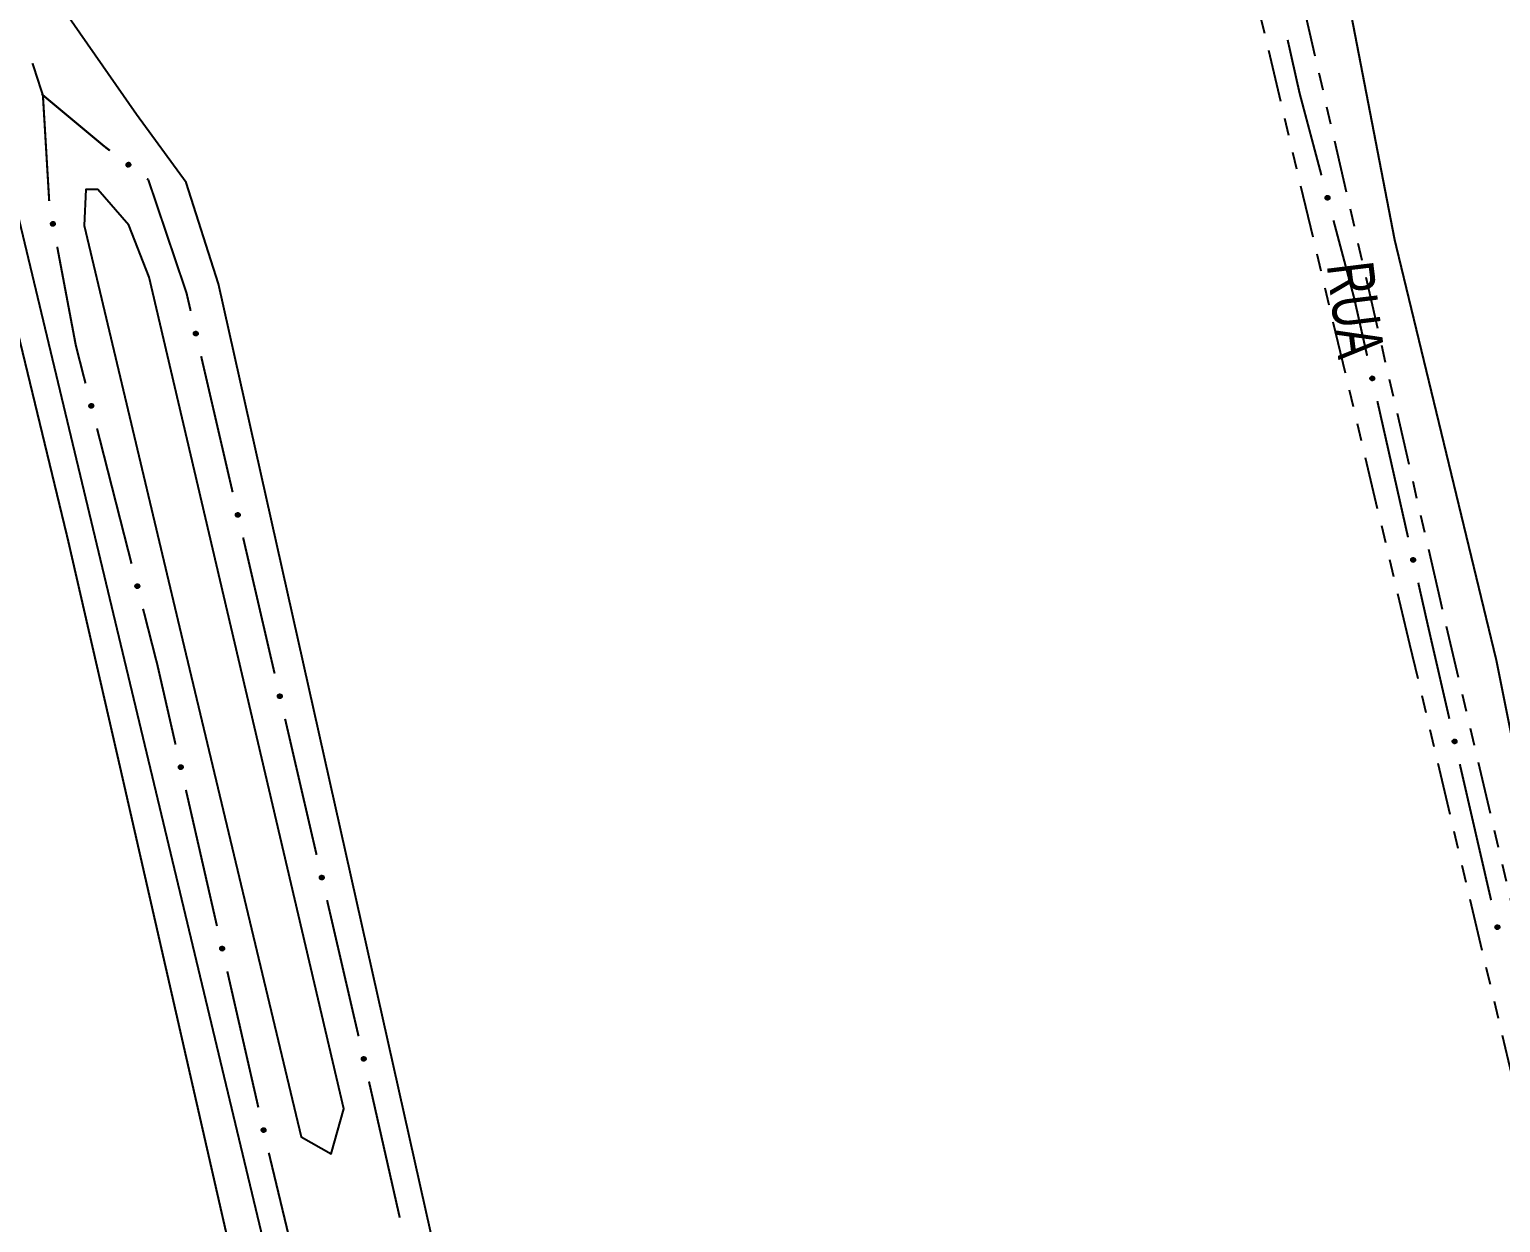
# Model space of a CAD drawing. Extents: x 212200 to 214553, y 4880545 to 4882659.
# Drawn here: x 213006.7 to 213133.1, y 4881906.2 to 4882008.8 of the extents above; entities that cross this region are included whole.
import ezdxf

# ---------------------------------------------------------------- set-up
doc = ezdxf.new("R2010")
doc.units = 0
doc.header["$LTSCALE"] = 1.5
doc.header["$MEASUREMENT"] = 0
doc.linetypes.add('TRACO_12', pattern=[2.5, 2, -0.5])
doc.linetypes.add('TRACO_25', pattern=[8, 3, -1, 1, -1, 1, -1])
for name, color, linetype in [('RU-QUADRA', 210, 'CONTINUOUS'), ('SV-EIXO-RUA-N-PAV', 6, 'CONTINUOUS'), ('SV-EIXO-RUA-PAV', 20, 'CONTINUOUS'), ('SV-RUA-NAO-PAV', 7, 'CONTINUOUS'), ('SV-RUA-PAVIM', 7, 'CONTINUOUS'), ('SV-TXT-RUA-N-PAV', 7, 'CONTINUOUS')]:
    doc.layers.add(name, color=color, linetype=linetype)
doc.styles.add('ARIAL', font='ARIAL.SHX')

msp = doc.modelspace()

# ---------------------------------------------------------------- linework, layer by layer
at = {"layer": 'RU-QUADRA', "linetype": 'TRACO_12', "const_width": 0.18, "flags": 128}
msp.add_lwpolyline([(213157.981506, 4882053.509631), (213171.109133, 4882001.711468), (213179.713731, 4881965.283784), (213182.626343, 4881952.953202), (213190.75, 4881917.32), (213199.26, 4881880.37), (213210.725111, 4881826.487709), (213214.849466, 4881811.731619), (213215.412822, 4881804.407992), (213215.412822, 4881795.675976), (213174.71036, 4881786.380604), (213170.062674, 4881792.577519), (213167.668411, 4881804.407992), (213162.517101, 4881825.318038), (213152.724706, 4881868.282184), (213143.325145, 4881906.185163), (213138.121707, 4881929.364337), (213135.090595, 4881942.548994), (213132.707969, 4881954.51344), (213123.962627, 4881990.682155), (213113.022891, 4882047.355214), (213134.042895, 4882050.369889)], close=True, dxfattribs=at)
at = {"layer": 'RU-QUADRA', "linetype": 'Continuous', "const_width": 0.18, "flags": 128}
msp.add_lwpolyline([(213102.179297, 4881570.507812), (213079.254985, 4881667.304371), (213069.1, 4881711.74), (213064.59, 4881730.87), (213048.17, 4881799.01), (213040.78, 4881829.77), (213014.41, 4881945.52), (213009.95, 4881964.98), (212996.36, 4882021.22), (212961.6, 4882016.15), (212946.72, 4882013.98), (212945.5, 4882019.14), (212933.14, 4882017.4), (212921.56, 4882015.69), (212925.05, 4881992.09), (212926.11, 4881985.75), (212938.3, 4881912.42), (212951.77, 4881838.36), (212961.95, 4881786.32), (212974.61, 4881711.7), (212979.76, 4881681.29), (212985.16, 4881649.49), (213002.00624, 4881550.149158)], dxfattribs=at)
at = {"layer": 'SV-EIXO-RUA-N-PAV', "const_width": 0.18}
for points in [[(213114.762427, 4882007.900818), (213115.636605, 4882003.99751)], [(213115.636605, 4882003.99751), (213115.79398, 4882003.294813)], [(213115.79398, 4882003.294813), (213117.667146, 4881996.260033)], [(213118.696373, 4881992.394714), (213120.240214, 4881986.596735)], [(213120.240214, 4881986.596735), (213120.468782, 4881985.738334)], [(213120.468782, 4881985.738334), (213121.591298, 4881980.751419)], [(213122.46969, 4881976.849057), (213125.104864, 4881965.141971)], [(213125.983255, 4881961.239609), (213126.642049, 4881958.312838)], [(213126.642049, 4881958.312838), (213126.805737, 4881957.585635)], [(213126.805737, 4881957.585635), (213128.655987, 4881949.541069)], [(213129.552578, 4881945.642849), (213132.24235, 4881933.948186)]]:
    msp.add_lwpolyline(points, dxfattribs=at)
at = {"layer": 'SV-EIXO-RUA-N-PAV'}
for points in [[(213118.251164, 4881994.494541), (213118.293825, 4881994.470622), (213118.325599, 4881994.441342), (213118.345071, 4881994.409293), (213118.354893, 4881994.376486), (213118.361161, 4881994.341791), (213118.359764, 4881994.305416), (213118.34927, 4881994.265388), (213118.325577, 4881994.222425), (213118.293443, 4881994.191848), (213118.263044, 4881994.171076), (213118.229424, 4881994.158865), (213118.195617, 4881994.15334), (213118.157881, 4881994.156041), (213118.117421, 4881994.167072), (213118.074797, 4881994.191942), (213118.043843, 4881994.220861), (213118.025823, 4881994.252354), (213118.01376, 4881994.286231), (213118.007785, 4881994.321729), (213118.009363, 4881994.357427), (213118.020542, 4881994.398145), (213118.045646, 4881994.43989), (213118.074137, 4881994.471091), (213118.10537, 4881994.489549), (213118.138989, 4881994.500674), (213118.173712, 4881994.507384), (213118.210334, 4881994.507501), (213118.251164, 4881994.494541)], [(213122.106336, 4881978.964585), (213122.148036, 4881978.939028), (213122.178649, 4881978.908536), (213122.196862, 4881978.875756), (213122.205403, 4881978.842592), (213122.21032, 4881978.807679), (213122.207511, 4881978.771387), (213122.195471, 4881978.731796), (213122.170128, 4881978.689786), (213122.136831, 4881978.660478), (213122.105649, 4881978.640903), (213122.07158, 4881978.630006), (213122.037584, 4881978.625797), (213121.999982, 4881978.629962), (213121.95998, 4881978.642555), (213121.918353, 4881978.669061), (213121.888546, 4881978.69916), (213121.871762, 4881978.731329), (213121.861024, 4881978.765649), (213121.856431, 4881978.801352), (213121.859394, 4881978.836962), (213121.872145, 4881978.877214), (213121.898851, 4881978.917953), (213121.928532, 4881978.948025), (213121.960457, 4881978.965256), (213121.994483, 4881978.975068), (213122.02944, 4881978.980425), (213122.06604, 4881978.979121), (213122.106336, 4881978.964585)], [(213125.619901, 4881963.355137), (213125.661601, 4881963.32958), (213125.692214, 4881963.299089), (213125.710428, 4881963.266308), (213125.718969, 4881963.233144), (213125.723886, 4881963.198232), (213125.721077, 4881963.161939), (213125.709037, 4881963.122349), (213125.683694, 4881963.080338), (213125.650397, 4881963.051031), (213125.619214, 4881963.031455), (213125.585146, 4881963.020558), (213125.55115, 4881963.01635), (213125.513548, 4881963.020514), (213125.473546, 4881963.033107), (213125.431919, 4881963.059613), (213125.402112, 4881963.089712), (213125.385328, 4881963.121882), (213125.374589, 4881963.156201), (213125.369997, 4881963.191904), (213125.372959, 4881963.227514), (213125.385711, 4881963.267767), (213125.412417, 4881963.308506), (213125.442098, 4881963.338577), (213125.474023, 4881963.355809), (213125.508049, 4881963.36562), (213125.543006, 4881963.370978), (213125.579606, 4881963.369673), (213125.619901, 4881963.355137)], [(213129.179356, 4881947.756658), (213129.221175, 4881947.731296), (213129.25193, 4881947.700948), (213129.270296, 4881947.668252), (213129.278992, 4881947.635129), (213129.284071, 4881947.60024), (213129.281432, 4881947.563934), (213129.269577, 4881947.524288), (213129.24443, 4881947.48216), (213129.21127, 4881947.452697), (213129.180179, 4881947.432977), (213129.146162, 4881947.42192), (213129.112186, 4881947.417554), (213129.074565, 4881947.421542), (213129.034505, 4881947.433949), (213128.992755, 4881947.46026), (213128.962808, 4881947.49022), (213128.945874, 4881947.52231), (213128.934975, 4881947.55658), (213128.930216, 4881947.592261), (213128.933012, 4881947.627884), (213128.945576, 4881947.668196), (213128.972091, 4881947.709059), (213129.001632, 4881947.739269), (213129.033476, 4881947.756649), (213129.067456, 4881947.766619), (213129.102387, 4881947.77214), (213129.138993, 4881947.771006), (213129.179356, 4881947.756658)], [(213132.853305, 4881931.779601), (213132.895257, 4881931.754459), (213132.92617, 4881931.724272), (213132.944707, 4881931.691673), (213132.953576, 4881931.658595), (213132.958839, 4881931.623733), (213132.956389, 4881931.587415), (213132.944742, 4881931.547707), (213132.919816, 4881931.505447), (213132.886811, 4881931.475812), (213132.855824, 4881931.455928), (213132.821865, 4881931.444694), (213132.787913, 4881931.44015), (213132.750271, 4881931.443941), (213132.710146, 4881931.456138), (213132.668259, 4881931.48223), (213132.638155, 4881931.512032), (213132.621054, 4881931.544034), (213132.609976, 4881931.578245), (213132.60503, 4881931.613901), (213132.60764, 4881931.649539), (213132.619992, 4881931.689916), (213132.646293, 4881931.730917), (213132.675674, 4881931.761282), (213132.707428, 4881931.778828), (213132.741355, 4881931.788976), (213132.776257, 4881931.794679), (213132.812868, 4881931.793737), (213132.853305, 4881931.779601)]]:
    msp.add_lwpolyline(points, close=True, dxfattribs=at)
for points in [[(213118.007785, 4881994.321729), (213118.043843, 4881994.220861)], [(213118.009363, 4881994.357427), (213118.074797, 4881994.191942)], [(213118.010305, 4881994.335548), (213118.057196, 4881994.212475)], [(213118.018669, 4881994.373077), (213118.093664, 4881994.186884)], [(213118.020542, 4881994.398145), (213118.117421, 4881994.167072)], [(213118.035561, 4881994.4157), (213118.136373, 4881994.164367)], [(213118.045646, 4881994.43989), (213118.157881, 4881994.156041)], [(213118.059482, 4881994.453135), (213118.174519, 4881994.158991)], [(213118.074137, 4881994.471091), (213118.195617, 4881994.15334)], [(213118.089903, 4881994.476768), (213118.211259, 4881994.158889)], [(213118.10537, 4881994.489549), (213118.229424, 4881994.158865)], [(213118.122431, 4881994.49249), (213118.243256, 4881994.165997)], [(213118.138989, 4881994.500674), (213118.263044, 4881994.171076)], [(213118.158383, 4881994.500651), (213118.278686, 4881994.186728)], [(213118.173712, 4881994.507384), (213118.293443, 4881994.191848)], [(213118.193103, 4881994.502836), (213118.308756, 4881994.211679)], [(213118.210334, 4881994.507501), (213118.325577, 4881994.222425)], [(213118.229228, 4881994.499746), (213118.334699, 4881994.246828)], [(213118.251164, 4881994.494541), (213118.34927, 4881994.265388)], [(213118.273872, 4881994.480568), (213118.352207, 4881994.29244)], [(213118.293825, 4881994.470622), (213118.359764, 4881994.305416)], [(213118.31201, 4881994.454009), (213118.357231, 4881994.331904)], [(213118.325599, 4881994.441342), (213118.361161, 4881994.341791)], [(213121.856431, 4881978.801352), (213121.888546, 4881978.69916)], [(213121.859394, 4881978.836962), (213121.918353, 4881978.669061)], [(213121.859485, 4881978.815062), (213121.901564, 4881978.690262)], [(213121.8693, 4881978.852238), (213121.93701, 4881978.663274)], [(213121.872145, 4881978.877214), (213121.95998, 4881978.642555)], [(213121.887834, 4881978.894174), (213121.978813, 4881978.639116)], [(213121.898851, 4881978.917953), (213121.999982, 4881978.629962)], [(213121.913191, 4881978.930652), (213122.016721, 4881978.632263)], [(213121.928532, 4881978.948025), (213122.037584, 4881978.625797)], [(213121.944506, 4881978.953086), (213122.05343, 4881978.630736)], [(213121.960457, 4881978.965256), (213122.07158, 4881978.630006)], [(213121.97762, 4881978.967533), (213122.085679, 4881978.636596)], [(213121.994483, 4881978.975068), (213122.105649, 4881978.640903)], [(213122.013862, 4881978.974292), (213122.121887, 4881978.655935)], [(213122.02944, 4881978.980425), (213122.136831, 4881978.660478)], [(213122.048641, 4881978.975127), (213122.152903, 4881978.679701)], [(213122.06604, 4881978.979121), (213122.170128, 4881978.689786)], [(213122.084618, 4881978.970638), (213122.18019, 4881978.713816)], [(213122.106336, 4881978.964585), (213122.195471, 4881978.731796)], [(213122.128484, 4881978.949741), (213122.199456, 4881978.758714)], [(213122.148036, 4881978.939028), (213122.207511, 4881978.771387)], [(213122.165562, 4881978.921722), (213122.206009, 4881978.797953)], [(213122.178649, 4881978.908536), (213122.21032, 4881978.807679)], [(213125.369997, 4881963.191904), (213125.402112, 4881963.089712)], [(213125.372959, 4881963.227514), (213125.431919, 4881963.059613)], [(213125.373051, 4881963.205615), (213125.415129, 4881963.080814)], [(213125.382866, 4881963.24279), (213125.450576, 4881963.053827)], [(213125.385711, 4881963.267767), (213125.473546, 4881963.033107)], [(213125.4014, 4881963.284726), (213125.492379, 4881963.029668)], [(213125.412417, 4881963.308506), (213125.513548, 4881963.020514)], [(213125.426757, 4881963.321204), (213125.530287, 4881963.022816)], [(213125.442098, 4881963.338577), (213125.55115, 4881963.01635)], [(213125.458072, 4881963.343638), (213125.566996, 4881963.021288)], [(213125.474023, 4881963.355809), (213125.585146, 4881963.020558)], [(213125.491185, 4881963.358085), (213125.599245, 4881963.027148)], [(213125.508049, 4881963.36562), (213125.619214, 4881963.031455)], [(213125.527428, 4881963.364845), (213125.635453, 4881963.046488)], [(213125.543006, 4881963.370978), (213125.650397, 4881963.051031)], [(213125.562206, 4881963.36568), (213125.666469, 4881963.070253)], [(213125.579606, 4881963.369673), (213125.683694, 4881963.080338)], [(213125.598184, 4881963.36119), (213125.693756, 4881963.104369)], [(213125.619901, 4881963.355137), (213125.709037, 4881963.122349)], [(213125.64205, 4881963.340293), (213125.713022, 4881963.149266)], [(213125.661601, 4881963.32958), (213125.721077, 4881963.161939)], [(213125.679127, 4881963.312274), (213125.719575, 4881963.188505)], [(213125.692214, 4881963.299089), (213125.723886, 4881963.198232)], [(213128.930216, 4881947.592261), (213128.962808, 4881947.49022)], [(213128.933012, 4881947.627884), (213128.992755, 4881947.46026)], [(213128.933206, 4881947.605985), (213128.975866, 4881947.481383)], [(213128.942847, 4881947.643206), (213129.011439, 4881947.454561)], [(213128.945576, 4881947.668196), (213129.034505, 4881947.433949)], [(213128.961185, 4881947.685228), (213129.053354, 4881947.430598)], [(213128.972091, 4881947.709059), (213129.074565, 4881947.421542)], [(213128.986372, 4881947.721824), (213129.091293, 4881947.423922)], [(213129.001632, 4881947.739269), (213129.112186, 4881947.417554)], [(213129.017582, 4881947.744404), (213129.128009, 4881947.422566)], [(213129.033476, 4881947.756649), (213129.146162, 4881947.42192)], [(213129.050628, 4881947.759006), (213129.16023, 4881947.428576)], [(213129.067456, 4881947.766619), (213129.180179, 4881947.432977)], [(213129.086838, 4881947.765934), (213129.196348, 4881947.448085)], [(213129.102387, 4881947.77214), (213129.21127, 4881947.452697)], [(213129.121613, 4881947.766931), (213129.227252, 4881947.471994)], [(213129.138993, 4881947.771006), (213129.24443, 4881947.48216)], [(213129.15761, 4881947.762609), (213129.25438, 4881947.506237)], [(213129.179356, 4881947.756658), (213129.269577, 4881947.524288)], [(213129.201574, 4881947.741918), (213129.273436, 4881947.551224)], [(213129.221175, 4881947.731296), (213129.281432, 4881947.563934)], [(213129.238782, 4881947.714072), (213129.279806, 4881947.590493)], [(213129.25193, 4881947.700948), (213129.284071, 4881947.60024)], [(213132.60503, 4881931.613901), (213132.638155, 4881931.512032)], [(213132.60764, 4881931.649539), (213132.668259, 4881931.48223)], [(213132.607948, 4881931.627641), (213132.65126, 4881931.503264)], [(213132.617394, 4881931.664912), (213132.686972, 4881931.476628)], [(213132.619992, 4881931.689916), (213132.710146, 4881931.456138)], [(213132.635512, 4881931.70703), (213132.729013, 4881931.452885)], [(213132.646293, 4881931.730917), (213132.750271, 4881931.443941)], [(213132.660506, 4881931.743757), (213132.766986, 4881931.446409)], [(213132.675674, 4881931.761282), (213132.787913, 4881931.44015)], [(213132.691598, 4881931.7665), (213132.803709, 4881931.445244)], [(213132.707428, 4881931.778828), (213132.821865, 4881931.444694)], [(213132.724567, 4881931.781275), (213132.835898, 4881931.451424)], [(213132.741355, 4881931.788976), (213132.855824, 4881931.455928)], [(213132.76074, 4881931.788392), (213132.871913, 4881931.471121)], [(213132.776257, 4881931.794679), (213132.886811, 4881931.475812)], [(213132.795509, 4881931.789572), (213132.902692, 4881931.495192)], [(213132.812868, 4881931.793737), (213132.919816, 4881931.505447)], [(213132.831529, 4881931.785439), (213132.92964, 4881931.529576)], [(213132.853305, 4881931.779601), (213132.944742, 4881931.547707)], [(213132.8756, 4881931.764977), (213132.94846, 4881931.574663)], [(213132.895257, 4881931.754459), (213132.956389, 4881931.587415)], [(213132.912953, 4881931.737327), (213132.954624, 4881931.613965)], [(213132.92617, 4881931.724272), (213132.958839, 4881931.623733)]]:
    msp.add_lwpolyline(points, dxfattribs=at)
at = {"layer": 'SV-EIXO-RUA-PAV', "const_width": 0.18}
for points in [[(213006.9157, 4882005.900706), (213007.531002, 4882003.997708)], [(213007.531002, 4882003.997708), (213007.812015, 4882003.128598)], [(213008.171334, 4882002.848027), (213007.698847, 4882003.241766)], [(213007.812015, 4882003.128598), (213008.351927, 4881994.058064)], [(213013.130901, 4881998.715054), (213008.171334, 4882002.848027)], [(213013.564591, 4881998.386501), (213013.130901, 4881998.715054)], [(213016.865438, 4881995.885859), (213016.75296, 4881995.97107)], [(213017.13988, 4881995.071997), (213016.865438, 4881995.885859)], [(213020.147304, 4881986.153429), (213017.13988, 4881995.071997)], [(213009.038586, 4881990.120623), (213010.521849, 4881982.25933)], [(213020.279844, 4881985.580545), (213020.147304, 4881986.153429)], [(213020.505246, 4881984.606279), (213020.279844, 4881985.580545)], [(213010.521849, 4881982.25933), (213010.641209, 4881981.626718)], [(213010.641209, 4881981.626718), (213011.470949, 4881978.374675)], [(213024.111681, 4881969.018027), (213021.406855, 4881980.709216)], [(213012.459845, 4881974.498841), (213015.426532, 4881962.871341)], [(213027.718116, 4881953.429774), (213025.01329, 4881965.120963)], [(213016.415428, 4881958.995507), (213017.651548, 4881954.150715)], [(213017.651548, 4881954.150715), (213017.657612, 4881954.126945)], [(213017.657612, 4881954.126945), (213019.208368, 4881947.32604)], [(213031.324551, 4881937.841521), (213028.619724, 4881949.53271)], [(213020.097631, 4881943.426141), (213022.765419, 4881931.726444)], [(213034.930985, 4881922.253268), (213032.226159, 4881933.944458)], [(213023.654682, 4881927.826545), (213026.32247, 4881916.126848)], [(213038.473293, 4881906.650349), (213035.82741, 4881918.355019)], [(213027.219845, 4881912.228848), (213030.021902, 4881900.56058)]]:
    msp.add_lwpolyline(points, dxfattribs=at)
at = {"layer": 'SV-EIXO-RUA-PAV'}
for points in [[(213015.206829, 4881997.004279), (213015.158479, 4881996.99691), (213015.115418, 4881997.000464), (213015.080356, 4881997.013766), (213015.052437, 4881997.033599), (213015.02616, 4881997.057106), (213015.004897, 4881997.086651), (213014.98856, 4881997.12467), (213014.980828, 4881997.17312), (213014.987368, 4881997.216993), (213014.99857, 4881997.252066), (213015.017575, 4881997.282368), (213015.040838, 4881997.307512), (213015.072258, 4881997.328584), (213015.110949, 4881997.344764), (213015.159856, 4881997.35136), (213015.202048, 4881997.347586), (213015.235624, 4881997.333829), (213015.265967, 4881997.314531), (213015.292506, 4881997.29021), (213015.313211, 4881997.261088), (213015.329431, 4881997.222103), (213015.335302, 4881997.173746), (213015.332018, 4881997.131621), (213015.318737, 4881997.097861), (213015.299064, 4881997.068416), (213015.275807, 4881997.041774), (213015.246998, 4881997.019163), (213015.206829, 4881997.004279)], [(213008.749302, 4881992.247545), (213008.790085, 4881992.220549), (213008.819615, 4881992.189007), (213008.836673, 4881992.155611), (213008.844051, 4881992.122169), (213008.847746, 4881992.087106), (213008.843672, 4881992.050933), (213008.830258, 4881992.011788), (213008.803463, 4881991.970687), (213008.769164, 4881991.94256), (213008.737317, 4881991.924085), (213008.702889, 4881991.914384), (213008.668767, 4881991.911365), (213008.631333, 4881991.916839), (213008.591795, 4881991.930821), (213008.551119, 4881991.958764), (213008.52238, 4881991.989885), (213008.50673, 4881992.022621), (213008.497195, 4881992.057294), (213008.493852, 4881992.093136), (213008.498056, 4881992.12862), (213008.512205, 4881992.168404), (213008.540317, 4881992.208185), (213008.571029, 4881992.237203), (213008.603537, 4881992.253309), (213008.637884, 4881992.261927), (213008.673007, 4881992.266061), (213008.709539, 4881992.263479), (213008.749302, 4881992.247545)], [(213020.881189, 4881982.492952), (213020.839337, 4881982.51826), (213020.808543, 4881982.548569), (213020.790135, 4881982.581241), (213020.781397, 4881982.614353), (213020.776272, 4881982.649236), (213020.778865, 4881982.685545), (213020.790669, 4881982.725206), (213020.815761, 4881982.767367), (213020.848883, 4881982.796872), (213020.879949, 4881982.816633), (213020.913952, 4881982.827733), (213020.947922, 4881982.832143), (213020.985548, 4881982.828203), (213021.025624, 4881982.815848), (213021.067408, 4881982.78959), (213021.097394, 4881982.759669), (213021.114369, 4881982.7276), (213021.125312, 4881982.693345), (213021.130117, 4881982.65767), (213021.127367, 4881982.622044), (213021.114855, 4881982.581715), (213021.088392, 4881982.540818), (213021.058891, 4881982.51057), (213021.027069, 4881982.493149), (213020.993102, 4881982.483135), (213020.958177, 4881982.47757), (213020.92157, 4881982.478657), (213020.881189, 4881982.492952)], [(213012.036539, 4881976.603193), (213012.078948, 4881976.578831), (213012.110415, 4881976.549221), (213012.129552, 4881976.516971), (213012.139032, 4881976.484064), (213012.144939, 4881976.449305), (213012.143162, 4881976.412947), (213012.132252, 4881976.373031), (213012.108112, 4881976.330317), (213012.075661, 4881976.300075), (213012.045047, 4881976.279622), (213012.011302, 4881976.267761), (213011.97744, 4881976.262589), (213011.939734, 4881976.265684), (213011.899391, 4881976.277135), (213011.857028, 4881976.302448), (213011.826378, 4881976.331688), (213011.808687, 4881976.363368), (213011.796977, 4881976.397368), (213011.791373, 4881976.432926), (213011.793322, 4881976.468606), (213011.804925, 4881976.509205), (213011.830463, 4881976.550686), (213011.859277, 4881976.581589), (213011.8907, 4881976.59972), (213011.924434, 4881976.610494), (213011.959224, 4881976.616842), (213011.995847, 4881976.616578), (213012.036539, 4881976.603193)], [(213024.487624, 4881966.9047), (213024.445772, 4881966.930007), (213024.414978, 4881966.960316), (213024.39657, 4881966.992988), (213024.387831, 4881967.0261), (213024.382707, 4881967.060983), (213024.3853, 4881967.097292), (213024.397104, 4881967.136953), (213024.422196, 4881967.179114), (213024.455318, 4881967.208619), (213024.486383, 4881967.22838), (213024.520387, 4881967.23948), (213024.554357, 4881967.24389), (213024.591983, 4881967.23995), (213024.632059, 4881967.227595), (213024.673843, 4881967.201338), (213024.703829, 4881967.171416), (213024.720804, 4881967.139347), (213024.731747, 4881967.105092), (213024.736552, 4881967.069417), (213024.733801, 4881967.033791), (213024.721289, 4881966.993463), (213024.694827, 4881966.952565), (213024.665325, 4881966.922317), (213024.633503, 4881966.904896), (213024.599536, 4881966.894882), (213024.564612, 4881966.889317), (213024.528005, 4881966.890404), (213024.487624, 4881966.9047)], [(213015.992122, 4881961.099859), (213016.034531, 4881961.075497), (213016.065998, 4881961.045887), (213016.085135, 4881961.013638), (213016.094615, 4881960.98073), (213016.100522, 4881960.945971), (213016.098745, 4881960.909613), (213016.087835, 4881960.869697), (213016.063695, 4881960.826983), (213016.031244, 4881960.796742), (213016.000631, 4881960.776288), (213015.966885, 4881960.764427), (213015.933023, 4881960.759255), (213015.895317, 4881960.76235), (213015.854974, 4881960.773801), (213015.812611, 4881960.799114), (213015.781961, 4881960.828354), (213015.76427, 4881960.860034), (213015.75256, 4881960.894034), (213015.746956, 4881960.929592), (213015.748905, 4881960.965272), (213015.760508, 4881961.005871), (213015.786046, 4881961.047352), (213015.814861, 4881961.078255), (213015.846284, 4881961.096386), (213015.880017, 4881961.10716), (213015.914808, 4881961.113509), (213015.95143, 4881961.113244), (213015.992122, 4881961.099859)], [(213028.094058, 4881951.316447), (213028.052207, 4881951.341755), (213028.021413, 4881951.372063), (213028.003005, 4881951.404735), (213027.994266, 4881951.437847), (213027.989142, 4881951.47273), (213027.991734, 4881951.509039), (213028.003538, 4881951.5487), (213028.028631, 4881951.590861), (213028.061753, 4881951.620366), (213028.092818, 4881951.640127), (213028.126821, 4881951.651227), (213028.160791, 4881951.655637), (213028.198418, 4881951.651697), (213028.238494, 4881951.639342), (213028.280278, 4881951.613085), (213028.310264, 4881951.583164), (213028.327239, 4881951.551095), (213028.338182, 4881951.51684), (213028.342987, 4881951.481165), (213028.340236, 4881951.445538), (213028.327724, 4881951.40521), (213028.301261, 4881951.364313), (213028.27176, 4881951.334064), (213028.239938, 4881951.316643), (213028.205971, 4881951.306629), (213028.171047, 4881951.301064), (213028.13444, 4881951.302151), (213028.094058, 4881951.316447)], [(213019.728383, 4881945.540648), (213019.770154, 4881945.515207), (213019.800852, 4881945.484801), (213019.819156, 4881945.452071), (213019.82779, 4881945.418931), (213019.832804, 4881945.384033), (213019.830096, 4881945.347732), (213019.818167, 4881945.308109), (213019.792941, 4881945.266028), (213019.759726, 4881945.236628), (213019.728598, 4881945.216965), (213019.69456, 4881945.205973), (213019.660576, 4881945.20167), (213019.622962, 4881945.20573), (213019.582925, 4881945.218211), (213019.541225, 4881945.244601), (213019.511334, 4881945.274617), (213019.49446, 4881945.306739), (213019.483626, 4881945.341029), (213019.478934, 4881945.376719), (213019.481798, 4881945.412337), (213019.494437, 4881945.452625), (213019.521029, 4881945.493438), (213019.550626, 4881945.523593), (213019.582503, 4881945.540913), (213019.616502, 4881945.550819), (213019.651444, 4881945.556274), (213019.688047, 4881945.555071), (213019.728383, 4881945.540648)], [(213031.700493, 4881935.728194), (213031.658642, 4881935.753502), (213031.627847, 4881935.783811), (213031.60944, 4881935.816482), (213031.600701, 4881935.849595), (213031.595577, 4881935.884477), (213031.598169, 4881935.920786), (213031.609973, 4881935.960447), (213031.635066, 4881936.002608), (213031.668188, 4881936.032113), (213031.699253, 4881936.051874), (213031.733256, 4881936.062974), (213031.767226, 4881936.067384), (213031.804853, 4881936.063444), (213031.844929, 4881936.051089), (213031.886712, 4881936.024832), (213031.916698, 4881935.994911), (213031.933674, 4881935.962842), (213031.944616, 4881935.928587), (213031.949421, 4881935.892912), (213031.946671, 4881935.857285), (213031.934159, 4881935.816957), (213031.907696, 4881935.77606), (213031.878195, 4881935.745812), (213031.846373, 4881935.72839), (213031.812406, 4881935.718377), (213031.777482, 4881935.712811), (213031.740875, 4881935.713898), (213031.700493, 4881935.728194)], [(213023.285434, 4881929.941052), (213023.327205, 4881929.915612), (213023.357903, 4881929.885205), (213023.376207, 4881929.852476), (213023.384841, 4881929.819336), (213023.389855, 4881929.784437), (213023.387147, 4881929.748137), (213023.375218, 4881929.708513), (213023.349992, 4881929.666432), (213023.316776, 4881929.637032), (213023.285649, 4881929.617369), (213023.251611, 4881929.606377), (213023.217627, 4881929.602074), (213023.180013, 4881929.606134), (213023.139976, 4881929.618615), (213023.098276, 4881929.645005), (213023.068385, 4881929.675021), (213023.051511, 4881929.707144), (213023.040677, 4881929.741433), (213023.035985, 4881929.777123), (213023.038848, 4881929.812741), (213023.051488, 4881929.853029), (213023.07808, 4881929.893842), (213023.107677, 4881929.923997), (213023.139554, 4881929.941317), (213023.173552, 4881929.951223), (213023.208494, 4881929.956678), (213023.245098, 4881929.955475), (213023.285434, 4881929.941052)], [(213035.306928, 4881920.139941), (213035.265076, 4881920.165249), (213035.234282, 4881920.195558), (213035.215874, 4881920.228229), (213035.207136, 4881920.261342), (213035.202011, 4881920.296224), (213035.204604, 4881920.332533), (213035.216408, 4881920.372194), (213035.241501, 4881920.414355), (213035.274622, 4881920.44386), (213035.305688, 4881920.463621), (213035.339691, 4881920.474721), (213035.373661, 4881920.479131), (213035.411287, 4881920.475191), (213035.451363, 4881920.462836), (213035.493147, 4881920.436579), (213035.523133, 4881920.406658), (213035.540108, 4881920.374589), (213035.551051, 4881920.340334), (213035.555856, 4881920.304659), (213035.553106, 4881920.269032), (213035.540594, 4881920.228704), (213035.514131, 4881920.187807), (213035.48463, 4881920.157559), (213035.452808, 4881920.140138), (213035.418841, 4881920.130124), (213035.383916, 4881920.124558), (213035.347309, 4881920.125645), (213035.306928, 4881920.139941)], [(213026.842484, 4881914.341456), (213026.884255, 4881914.316016), (213026.914953, 4881914.285609), (213026.933258, 4881914.25288), (213026.941891, 4881914.21974), (213026.946905, 4881914.184841), (213026.944198, 4881914.148541), (213026.932268, 4881914.108917), (213026.907042, 4881914.066836), (213026.873827, 4881914.037436), (213026.842699, 4881914.017774), (213026.808661, 4881914.006781), (213026.774677, 4881914.002479), (213026.737064, 4881914.006538), (213026.697027, 4881914.01902), (213026.655326, 4881914.045409), (213026.625435, 4881914.075425), (213026.608562, 4881914.107548), (213026.597728, 4881914.141837), (213026.593036, 4881914.177527), (213026.595899, 4881914.213145), (213026.608539, 4881914.253433), (213026.635131, 4881914.294247), (213026.664727, 4881914.324401), (213026.696605, 4881914.341721), (213026.730603, 4881914.351628), (213026.765545, 4881914.357082), (213026.802148, 4881914.35588), (213026.842484, 4881914.341456)]]:
    msp.add_lwpolyline(points, close=True, dxfattribs=at)
for points in [[(213015.246998, 4881997.019163), (213014.980828, 4881997.17312)], [(213015.275807, 4881997.041774), (213014.987368, 4881997.216993)], [(213015.257718, 4881997.033437), (213014.987486, 4881997.191938)], [(213015.206829, 4881997.004279), (213014.98856, 4881997.12467)], [(213015.227329, 4881997.013662), (213014.98864, 4881997.148267)], [(213015.283755, 4881997.056509), (213014.995858, 4881997.230104)], [(213015.299064, 4881997.068416), (213014.99857, 4881997.252066)], [(213015.18033, 4881997.001335), (213015.002878, 4881997.101531)], [(213015.158479, 4881996.99691), (213015.004897, 4881997.086651)], [(213015.30709, 4881997.085051), (213015.011052, 4881997.268238)], [(213015.318737, 4881997.097861), (213015.017575, 4881997.282368)], [(213015.133923, 4881996.99883), (213015.023181, 4881997.067319)], [(213015.115418, 4881997.000464), (213015.02616, 4881997.057106)], [(213015.323075, 4881997.11745), (213015.031915, 4881997.293517)], [(213015.332018, 4881997.131621), (213015.040838, 4881997.307512)], [(213015.332535, 4881997.154793), (213015.060952, 4881997.316028)], [(213015.335302, 4881997.173746), (213015.072258, 4881997.328584)], [(213015.328382, 4881997.199024), (213015.094339, 4881997.335244)], [(213015.329431, 4881997.222103), (213015.110949, 4881997.344764)], [(213015.315495, 4881997.243024), (213015.141866, 4881997.343747)], [(213015.313211, 4881997.261088), (213015.159856, 4881997.35136)], [(213015.299015, 4881997.277763), (213015.186361, 4881997.345988)], [(213015.292506, 4881997.29021), (213015.202048, 4881997.347586)], [(213008.493852, 4881992.093136), (213008.52238, 4881991.989885)], [(213008.497383, 4881992.106731), (213008.535079, 4881991.980538)], [(213008.498056, 4881992.12862), (213008.551119, 4881991.958764)], [(213008.50849, 4881992.143542), (213008.569562, 4881991.95233)], [(213008.512205, 4881992.168404), (213008.591795, 4881991.930821)], [(213008.528476, 4881992.184805), (213008.610496, 4881991.926727)], [(213008.540317, 4881992.208185), (213008.631333, 4881991.916839)], [(213008.555091, 4881992.220376), (213008.648142, 4881991.918555)], [(213008.571029, 4881992.237203), (213008.668767, 4881991.911365)], [(213008.587171, 4881992.241703), (213008.684775, 4881991.915747)], [(213008.603537, 4881992.253309), (213008.702889, 4881991.914384)], [(213008.620768, 4881992.254985), (213008.717209, 4881991.920478)], [(213008.637884, 4881992.261927), (213008.737317, 4881991.924085)], [(213008.657224, 4881992.260475), (213008.75407, 4881991.938541)], [(213008.673007, 4881992.266061), (213008.769164, 4881991.94256)], [(213008.692011, 4881992.260096), (213008.785897, 4881991.96121)], [(213008.709539, 4881992.263479), (213008.803463, 4881991.970687)], [(213008.727809, 4881992.254353), (213008.814358, 4881991.994352)], [(213008.749302, 4881992.247545), (213008.830258, 4881992.011788)], [(213008.770919, 4881992.231938), (213008.83518, 4881992.03855)], [(213008.790085, 4881992.220549), (213008.843672, 4881992.050933)], [(213008.806996, 4881992.202641), (213008.843098, 4881992.077536)], [(213008.819615, 4881992.189007), (213008.847746, 4881992.087106)], [(213020.808543, 4881982.548569), (213020.776272, 4881982.649236)], [(213020.839337, 4881982.51826), (213020.778865, 4881982.685545)], [(213020.821708, 4881982.535462), (213020.780525, 4881982.658988)], [(213020.858952, 4881982.507664), (213020.786844, 4881982.698265)], [(213020.881189, 4881982.492952), (213020.790669, 4881982.725206)], [(213020.902942, 4881982.487029), (213020.805842, 4881982.743277)], [(213020.92157, 4881982.478657), (213020.815761, 4881982.767367)], [(213020.938945, 4881982.482753), (213020.832926, 4881982.777554)], [(213020.958177, 4881982.47757), (213020.848883, 4881982.796872)], [(213020.973718, 4881982.483796), (213020.8638, 4881982.801504)], [(213020.993102, 4881982.483135), (213020.879949, 4881982.816633)], [(213021.00992, 4881982.49077), (213020.899892, 4881982.821058)], [(213021.027069, 4881982.493149), (213020.913952, 4881982.827733)], [(213021.042947, 4881982.505414), (213020.932106, 4881982.827111)], [(213021.058891, 4881982.51057), (213020.947922, 4881982.832143)], [(213021.074128, 4881982.528034), (213020.968823, 4881982.825801)], [(213021.088392, 4881982.540818), (213020.985548, 4881982.828203)], [(213021.099267, 4881982.564663), (213021.006771, 4881982.819175)], [(213021.114855, 4881982.581715), (213021.025624, 4881982.815848)], [(213021.117551, 4881982.606708), (213021.048717, 4881982.795266)], [(213021.127367, 4881982.622044), (213021.067408, 4881982.78959)], [(213021.127144, 4881982.643942), (213021.084324, 4881982.768489)], [(213021.130117, 4881982.65767), (213021.097394, 4881982.759669)], [(213011.830463, 4881976.550686), (213011.939734, 4881976.265684)], [(213011.844436, 4881976.563787), (213011.956401, 4881976.26846)], [(213011.859277, 4881976.581589), (213011.97744, 4881976.262589)], [(213011.875102, 4881976.587102), (213011.993139, 4881976.267975)], [(213011.8907, 4881976.59972), (213012.011302, 4881976.267761)], [(213011.907791, 4881976.602483), (213012.025208, 4881976.27475)], [(213011.924434, 4881976.610494), (213012.045047, 4881976.279622)], [(213011.943827, 4881976.610269), (213012.060852, 4881976.29511)], [(213011.959224, 4881976.616842), (213012.075661, 4881976.300075)], [(213011.978568, 4881976.612092), (213012.091181, 4881976.319747)], [(213011.995847, 4881976.616578), (213012.108112, 4881976.330317)], [(213012.014658, 4881976.608626), (213012.117488, 4881976.354624)], [(213012.036539, 4881976.603193), (213012.132252, 4881976.373031)], [(213012.0591, 4881976.588984), (213012.13547, 4881976.400051)], [(213012.078948, 4881976.578831), (213012.143162, 4881976.412947)], [(213012.096959, 4881976.562029), (213012.140906, 4881976.43946)], [(213012.110415, 4881976.549221), (213012.144939, 4881976.449305)], [(213011.791373, 4881976.432926), (213011.826378, 4881976.331688)], [(213011.793322, 4881976.468606), (213011.857028, 4881976.302448)], [(213011.794036, 4881976.446718), (213011.839643, 4881976.323164)], [(213011.802791, 4881976.484158), (213011.875842, 4881976.297194)], [(213011.804925, 4881976.509205), (213011.899391, 4881976.277135)], [(213011.820126, 4881976.526603), (213011.918314, 4881976.274233)], [(213024.414978, 4881966.960316), (213024.382707, 4881967.060983)], [(213024.445772, 4881966.930007), (213024.3853, 4881967.097292)], [(213024.428143, 4881966.947209), (213024.38696, 4881967.070735)], [(213024.465387, 4881966.919411), (213024.393279, 4881967.110012)], [(213024.487624, 4881966.9047), (213024.397104, 4881967.136953)], [(213024.509377, 4881966.898776), (213024.412277, 4881967.155024)], [(213024.528005, 4881966.890404), (213024.422196, 4881967.179114)], [(213024.54538, 4881966.894501), (213024.439361, 4881967.189301)], [(213024.564612, 4881966.889317), (213024.455318, 4881967.208619)], [(213024.580153, 4881966.895543), (213024.470235, 4881967.213251)], [(213024.599536, 4881966.894882), (213024.486383, 4881967.22838)], [(213024.616355, 4881966.902518), (213024.506327, 4881967.232806)], [(213024.633503, 4881966.904896), (213024.520387, 4881967.23948)], [(213024.649381, 4881966.917161), (213024.53854, 4881967.238858)], [(213024.665325, 4881966.922317), (213024.554357, 4881967.24389)], [(213024.680563, 4881966.939782), (213024.575258, 4881967.237549)], [(213024.694827, 4881966.952565), (213024.591983, 4881967.23995)], [(213024.705702, 4881966.97641), (213024.613206, 4881967.230922)], [(213024.721289, 4881966.993463), (213024.632059, 4881967.227595)], [(213024.723986, 4881967.018455), (213024.655152, 4881967.207013)], [(213024.733801, 4881967.033791), (213024.673843, 4881967.201338)], [(213024.733579, 4881967.055689), (213024.690759, 4881967.180236)], [(213024.736552, 4881967.069417), (213024.703829, 4881967.171416)], [(213015.746956, 4881960.929592), (213015.781961, 4881960.828354)], [(213015.748905, 4881960.965272), (213015.812611, 4881960.799114)], [(213015.749619, 4881960.943384), (213015.795226, 4881960.81983)], [(213015.758374, 4881960.980824), (213015.831425, 4881960.79386)], [(213015.760508, 4881961.005871), (213015.854974, 4881960.773801)], [(213015.775709, 4881961.023269), (213015.873897, 4881960.770899)], [(213015.786046, 4881961.047352), (213015.895317, 4881960.76235)], [(213015.800019, 4881961.060453), (213015.911984, 4881960.765126)], [(213015.814861, 4881961.078255), (213015.933023, 4881960.759255)], [(213015.830685, 4881961.083768), (213015.948722, 4881960.764642)], [(213015.846284, 4881961.096386), (213015.966885, 4881960.764427)], [(213015.863374, 4881961.099149), (213015.980791, 4881960.771416)], [(213015.880017, 4881961.10716), (213016.000631, 4881960.776288)], [(213015.89941, 4881961.106935), (213016.016435, 4881960.791776)], [(213015.914808, 4881961.113509), (213016.031244, 4881960.796742)], [(213015.934151, 4881961.108758), (213016.046764, 4881960.816413)], [(213015.95143, 4881961.113244), (213016.063695, 4881960.826983)], [(213015.970241, 4881961.105292), (213016.073071, 4881960.85129)], [(213015.992122, 4881961.099859), (213016.087835, 4881960.869697)], [(213016.014683, 4881961.08565), (213016.091053, 4881960.896717)], [(213016.034531, 4881961.075497), (213016.098745, 4881960.909613)], [(213016.052542, 4881961.058695), (213016.096489, 4881960.936126)], [(213016.065998, 4881961.045887), (213016.100522, 4881960.945971)], [(213028.021413, 4881951.372063), (213027.989142, 4881951.47273)], [(213028.052207, 4881951.341755), (213027.991734, 4881951.509039)], [(213028.034578, 4881951.358956), (213027.993395, 4881951.482482)], [(213028.071822, 4881951.331158), (213027.999714, 4881951.521759)], [(213028.094058, 4881951.316447), (213028.003538, 4881951.5487)], [(213028.115812, 4881951.310523), (213028.018712, 4881951.566771)], [(213028.13444, 4881951.302151), (213028.028631, 4881951.590861)], [(213028.151815, 4881951.306248), (213028.045796, 4881951.601048)], [(213028.171047, 4881951.301064), (213028.061753, 4881951.620366)], [(213028.186588, 4881951.30729), (213028.07667, 4881951.624998)], [(213028.205971, 4881951.306629), (213028.092818, 4881951.640127)], [(213028.222789, 4881951.314265), (213028.112762, 4881951.644553)], [(213028.239938, 4881951.316643), (213028.126821, 4881951.651227)], [(213028.255816, 4881951.328908), (213028.144975, 4881951.650605)], [(213028.27176, 4881951.334064), (213028.160791, 4881951.655637)], [(213028.286998, 4881951.351529), (213028.181693, 4881951.649296)], [(213028.301261, 4881951.364313), (213028.198418, 4881951.651697)], [(213028.312137, 4881951.388157), (213028.219641, 4881951.642669)], [(213028.327724, 4881951.40521), (213028.238494, 4881951.639342)], [(213028.330421, 4881951.430203), (213028.261587, 4881951.61876)], [(213028.340236, 4881951.445538), (213028.280278, 4881951.613085)], [(213028.340014, 4881951.467436), (213028.297193, 4881951.591984)], [(213028.342987, 4881951.481165), (213028.310264, 4881951.583164)], [(213019.478934, 4881945.376719), (213019.511334, 4881945.274617)], [(213019.481798, 4881945.412337), (213019.541225, 4881945.244601)], [(213019.48195, 4881945.390438), (213019.524376, 4881945.265755)], [(213019.491661, 4881945.427641), (213019.559898, 4881945.238867)], [(213019.494437, 4881945.452625), (213019.582925, 4881945.218211)], [(213019.510078, 4881945.469628), (213019.601768, 4881945.214825)], [(213019.521029, 4881945.493438), (213019.622962, 4881945.20573)], [(213019.535333, 4881945.506177), (213019.639695, 4881945.208078)], [(213019.550626, 4881945.523593), (213019.660576, 4881945.20167)], [(213019.566586, 4881945.528698), (213019.676408, 4881945.206652)], [(213019.582503, 4881945.540913), (213019.69456, 4881945.205973)], [(213019.599659, 4881945.543237), (213019.70864, 4881945.212603)], [(213019.616502, 4881945.550819), (213019.728598, 4881945.216965)], [(213019.635883, 4881945.550098), (213019.744794, 4881945.232043)], [(213019.651444, 4881945.556274), (213019.759726, 4881945.236628)], [(213019.670659, 4881945.55103), (213019.775744, 4881945.255895)], [(213019.688047, 4881945.555071), (213019.792941, 4881945.266028)], [(213019.706648, 4881945.54664), (213019.802936, 4881945.290086)], [(213019.728383, 4881945.540648), (213019.818167, 4881945.308109)], [(213019.750573, 4881945.525866), (213019.822077, 4881945.335037)], [(213019.770154, 4881945.515207), (213019.830096, 4881945.347732)], [(213019.787728, 4881945.49795), (213019.82852, 4881945.374294)], [(213019.800852, 4881945.484801), (213019.832804, 4881945.384033)], [(213031.627847, 4881935.783811), (213031.595577, 4881935.884477)], [(213031.658642, 4881935.753502), (213031.598169, 4881935.920786)], [(213031.641013, 4881935.770704), (213031.599829, 4881935.894229)], [(213031.678257, 4881935.742905), (213031.606149, 4881935.933506)], [(213031.700493, 4881935.728194), (213031.609973, 4881935.960447)], [(213031.722246, 4881935.72227), (213031.625147, 4881935.978518)], [(213031.740875, 4881935.713898), (213031.635066, 4881936.002608)], [(213031.75825, 4881935.717995), (213031.652231, 4881936.012795)], [(213031.777482, 4881935.712811), (213031.668188, 4881936.032113)], [(213031.793023, 4881935.719037), (213031.683104, 4881936.036745)], [(213031.812406, 4881935.718377), (213031.699253, 4881936.051874)], [(213031.829224, 4881935.726012), (213031.719197, 4881936.0563)], [(213031.846373, 4881935.72839), (213031.733256, 4881936.062974)], [(213031.862251, 4881935.740656), (213031.75141, 4881936.062352)], [(213031.878195, 4881935.745812), (213031.767226, 4881936.067384)], [(213031.893432, 4881935.763276), (213031.788128, 4881936.061043)], [(213031.907696, 4881935.77606), (213031.804853, 4881936.063444)], [(213031.918572, 4881935.799904), (213031.826075, 4881936.054416)], [(213031.934159, 4881935.816957), (213031.844929, 4881936.051089)], [(213031.936856, 4881935.84195), (213031.868022, 4881936.030507)], [(213031.946671, 4881935.857285), (213031.886712, 4881936.024832)], [(213031.946449, 4881935.879183), (213031.903628, 4881936.003731)], [(213031.949421, 4881935.892912), (213031.916698, 4881935.994911)], [(213023.035985, 4881929.777123), (213023.068385, 4881929.675021)], [(213023.038848, 4881929.812741), (213023.098276, 4881929.645005)], [(213023.039001, 4881929.790842), (213023.081427, 4881929.66616)], [(213023.048712, 4881929.828045), (213023.116949, 4881929.639271)], [(213023.051488, 4881929.853029), (213023.139976, 4881929.618615)], [(213023.067129, 4881929.870032), (213023.158819, 4881929.615229)], [(213023.07808, 4881929.893842), (213023.180013, 4881929.606134)], [(213023.092384, 4881929.906581), (213023.196746, 4881929.608482)], [(213023.107677, 4881929.923997), (213023.217627, 4881929.602074)], [(213023.123637, 4881929.929102), (213023.233459, 4881929.607057)], [(213023.139554, 4881929.941317), (213023.251611, 4881929.606377)], [(213023.15671, 4881929.943641), (213023.265691, 4881929.613007)], [(213023.173552, 4881929.951223), (213023.285649, 4881929.617369)], [(213023.192933, 4881929.950502), (213023.301845, 4881929.632447)], [(213023.208494, 4881929.956678), (213023.316776, 4881929.637032)], [(213023.22771, 4881929.951434), (213023.332795, 4881929.656299)], [(213023.245098, 4881929.955475), (213023.349992, 4881929.666432)], [(213023.263699, 4881929.947044), (213023.359987, 4881929.69049)], [(213023.285434, 4881929.941052), (213023.375218, 4881929.708513)], [(213023.307623, 4881929.92627), (213023.379127, 4881929.735441)], [(213023.327205, 4881929.915612), (213023.387147, 4881929.748137)], [(213023.344779, 4881929.898354), (213023.385571, 4881929.774699)], [(213023.357903, 4881929.885205), (213023.389855, 4881929.784437)], [(213035.234282, 4881920.195558), (213035.202011, 4881920.296224)], [(213035.265076, 4881920.165249), (213035.204604, 4881920.332533)], [(213035.247448, 4881920.182451), (213035.206264, 4881920.305976)], [(213035.284691, 4881920.154653), (213035.212583, 4881920.345254)], [(213035.306928, 4881920.139941), (213035.216408, 4881920.372194)], [(213035.328681, 4881920.134017), (213035.231581, 4881920.390265)], [(213035.347309, 4881920.125645), (213035.241501, 4881920.414355)], [(213035.364684, 4881920.129742), (213035.258665, 4881920.424543)], [(213035.383916, 4881920.124558), (213035.274622, 4881920.44386)], [(213035.399457, 4881920.130784), (213035.289539, 4881920.448492)], [(213035.418841, 4881920.130124), (213035.305688, 4881920.463621)], [(213035.435659, 4881920.137759), (213035.325631, 4881920.468047)], [(213035.452808, 4881920.140138), (213035.339691, 4881920.474721)], [(213035.468686, 4881920.152403), (213035.357845, 4881920.474099)], [(213035.48463, 4881920.157559), (213035.373661, 4881920.479131)], [(213035.499867, 4881920.175023), (213035.394562, 4881920.47279)], [(213035.514131, 4881920.187807), (213035.411287, 4881920.475191)], [(213035.525006, 4881920.211651), (213035.43251, 4881920.466163)], [(213035.540594, 4881920.228704), (213035.451363, 4881920.462836)], [(213035.54329, 4881920.253697), (213035.474456, 4881920.442254)], [(213035.553106, 4881920.269032), (213035.493147, 4881920.436579)], [(213035.552883, 4881920.29093), (213035.510063, 4881920.415478)], [(213035.555856, 4881920.304659), (213035.523133, 4881920.406658)], [(213026.593036, 4881914.177527), (213026.625435, 4881914.075425)], [(213026.595899, 4881914.213145), (213026.655326, 4881914.045409)], [(213026.596052, 4881914.191246), (213026.638478, 4881914.066564)], [(213026.605763, 4881914.228449), (213026.673999, 4881914.039675)], [(213026.608539, 4881914.253433), (213026.697027, 4881914.01902)], [(213026.62418, 4881914.270436), (213026.71587, 4881914.015633)], [(213026.635131, 4881914.294247), (213026.737064, 4881914.006538)], [(213026.649435, 4881914.306985), (213026.753796, 4881914.008886)], [(213026.664727, 4881914.324401), (213026.774677, 4881914.002479)], [(213026.680688, 4881914.329507), (213026.790509, 4881914.007461)], [(213026.696605, 4881914.341721), (213026.808661, 4881914.006781)], [(213026.713761, 4881914.344046), (213026.822742, 4881914.013411)], [(213026.730603, 4881914.351628), (213026.842699, 4881914.017774)], [(213026.749984, 4881914.350906), (213026.858896, 4881914.032851)], [(213026.765545, 4881914.357082), (213026.873827, 4881914.037436)], [(213026.78476, 4881914.351838), (213026.889845, 4881914.056703)], [(213026.802148, 4881914.35588), (213026.907042, 4881914.066836)], [(213026.82075, 4881914.347448), (213026.917038, 4881914.090894)], [(213026.842484, 4881914.341456), (213026.932268, 4881914.108917)], [(213026.864674, 4881914.326674), (213026.936178, 4881914.135846)], [(213026.884255, 4881914.316016), (213026.944198, 4881914.148541)], [(213026.90183, 4881914.298758), (213026.942622, 4881914.175103)], [(213026.914953, 4881914.285609), (213026.946905, 4881914.184841)]]:
    msp.add_lwpolyline(points, dxfattribs=at)
at = {"layer": 'SV-RUA-NAO-PAV', "linetype": 'TRACO_25'}
for points in [[(213158.600582, 4882059.259415, 7.638477), (213159.84107, 4882055.849534, 7.850331), (213172.699053, 4882001.841454, 9.484634), (213186.337931, 4881941.933587, 10.735581), (213206.880002, 4881860.006493, 11.673793), (213219.647335, 4881810.168259, 12.39006), (213219.908671, 4881801.578575, 13.328272), (213218.729659, 4881795.558805, 13.328272), (213216.510118, 4881793.158907, 13.328272), (213174.943145, 4881783.779499, 13.126506), (213173.473086, 4881783.512651, 13.126506), (213170.942539, 4881783.0533, 13.126506), (213169.101746, 4881785.432222, 13.176948), (213151.452136, 4881859.636835, 12.067236), (213127.887334, 4881959.713276, 9.696488), (213115.259198, 4882014.641321, 8.324481), (213111.456606, 4882032.090698, 7.840243), (213110.335123, 4882041.820345, 7.406447), (213110.154197, 4882047.770127, 7.325741), (213110.963532, 4882051.819972, 7.174416), (213111.673282, 4882053.249915, 7.174416)], [(213245.431695, 4881362.803983, 7.779714), (213243.775689, 4881368.274448, 8.909602), (213231.128182, 4881419.192641, 11.068495), (213207.153013, 4881521.708994, 13.63092), (213206.351902, 4881528.98873, 13.75198), (213208.470854, 4881535.168489, 13.610744), (213214.02989, 4881539.988278, 13.671273), (213219.449064, 4881543.968099, 13.75198), (213220.708223, 4881549.027904, 13.75198), (213192.610096, 4881671.403548, 13.852862), (213171.617542, 4881756.520527, 13.590567), (213145.300549, 4881871.236443, 11.875558), (213125.268028, 4881955.913432, 9.777194), (213111.719596, 4882012.951404, 8.687659), (213106.054865, 4882044.490272, 7.477065), (213103.274167, 4882049.610099, 7.497241), (213099.448868, 4882050.982447, 7.234946)]]:
    msp.add_polyline3d(points, dxfattribs=at)
at = {"layer": 'SV-RUA-PAVIM', "linetype": 'Continuous'}
msp.add_polyline3d([(212994.747938, 4882032.15218, 7.194593), (212996.421329, 4882029.451477, 7.436712), (212998.122077, 4882024.271658, 7.598125), (213027.660316, 4881900.836045, 10.140373), (213067.925241, 4881732.18204, 13.429154), (213082.054783, 4881667.924331, 13.792333), (213113.794062, 4881537.32897, 14.155511), (213118.83456, 4881532.949102, 14.155511), (213125.213794, 4881536.30894, 14.155511), (213126.572681, 4881543.088681, 14.155511), (213106.179631, 4881631.225544, 14.216041), (213084.525895, 4881724.042242, 13.772157), (213055.708773, 4881840.178121, 11.673793), (213022.907001, 4881986.932892, 8.485893), (213020.125741, 4881995.632587, 8.304304), (213015.864983, 4882001.492395, 7.981479), (213008.103521, 4882012.672028, 7.719184), (213006.083064, 4882016.071914, 7.719184), (213004.942499, 4882019.951778, 7.658654), (213003.041379, 4882027.551508, 7.376182), (213003.580832, 4882030.911381, 7.275299), (213004.702964, 4882033.408323, 6.952474)], dxfattribs=at)
msp.add_polyline3d([(213019.952001, 4881955.734062, 9.171897), (213029.998229, 4881913.59556, 10.160549), (213032.578361, 4881912.135599, 10.160549), (213033.677715, 4881915.995449, 10.160549), (213016.947136, 4881987.492906, 8.485893), (213015.206499, 4881991.972751, 8.485893), (213012.52612, 4881995.032654, 8.263951), (213011.486156, 4881995.052659, 8.102539), (213011.34665, 4881991.932775, 8.163069)], close=True, dxfattribs=at)

# ---------------------------------------------------------------- texts
at = {"layer": 'SV-TXT-RUA-N-PAV', "style": 'ARIAL', "width": 0.7}
msp.add_text('RUA', height=4, rotation=277, dxfattribs=at).set_placement((213118.113493, 4881988.553538))

doc.saveas('drawing.dxf')
